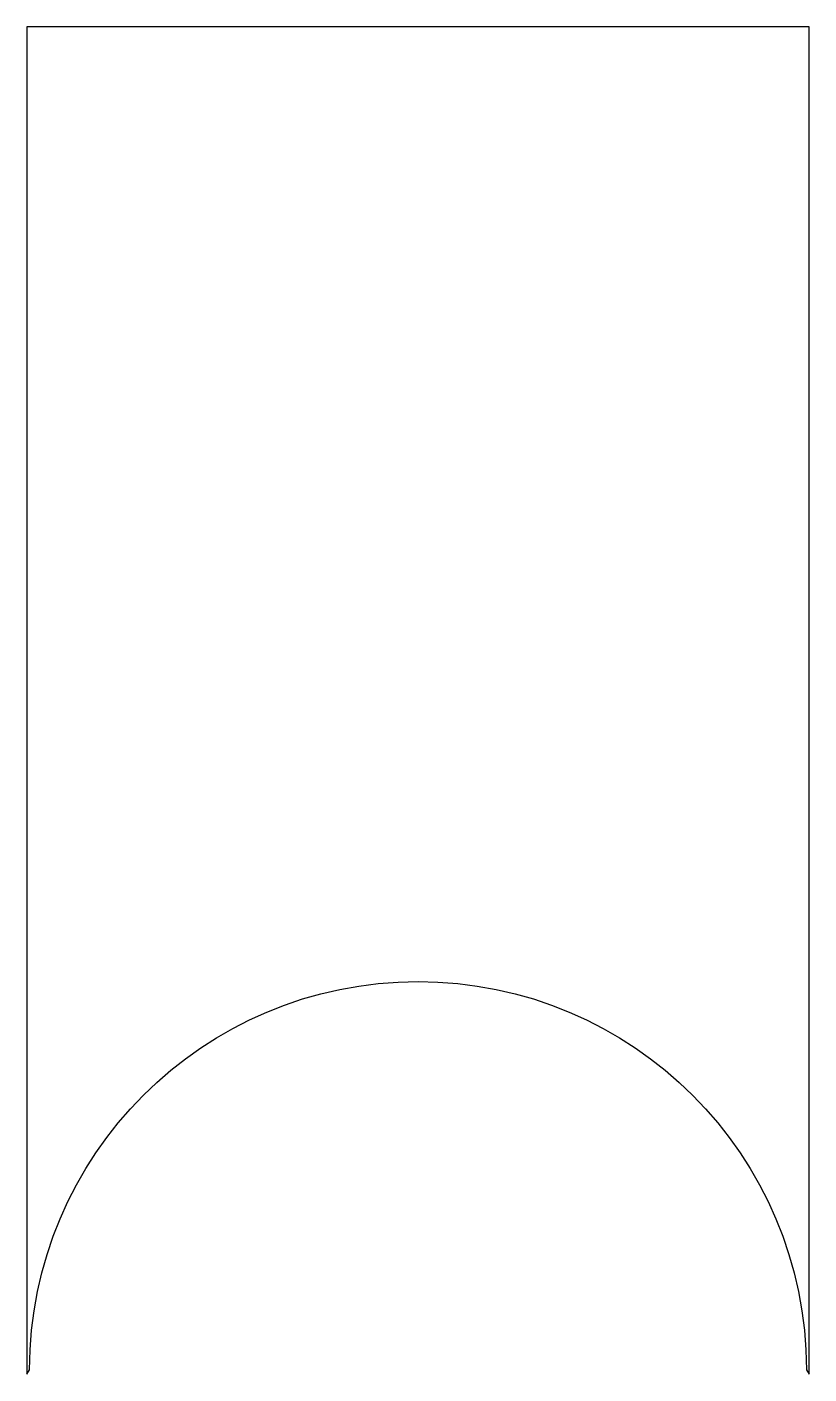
# Model space of a CAD drawing. Header units: centimetres. Extents: x -2.1 to 2.1, y -3.62 to 3.62.
import ezdxf

# ---------------------------------------------------------------- set-up
doc = ezdxf.new("R2010")
doc.units = ezdxf.units.CM
doc.header["$MEASUREMENT"] = 0
doc.layers.add('Camada 1', color=7, linetype='Continuous')

msp = doc.modelspace()

# ---------------------------------------------------------------- linework, layer by layer
at = {"layer": 'Camada 1'}
msp.add_open_spline([(2.08747, -3.59835), (2.08747, -2.44548), (1.15288, -1.51089), (0.00001, -1.51089), (0.00001, -1.51089), (-1.15286, -1.51089), (-2.08747, -2.44548), (-2.08747, -3.59835), (-2.08747, -3.59835), (-2.08747, -3.59835), (-2.10165, -3.6211), (-2.10165, -3.6211), (-2.10165, -3.6211), (-2.10165, -3.6211), (-2.10165, 3.6211), (-2.10165, 3.6211), (-2.10165, 3.6211), (-2.10165, 3.6211), (2.10165, 3.6211), (2.10165, 3.6211), (2.10165, 3.6211), (2.10165, 3.6211), (2.10165, -3.6211), (2.10165, -3.6211), (2.10165, -3.6211), (2.10165, -3.6211), (2.08747, -3.59835), (2.08747, -3.59835)], degree=3, knots=[0, 0, 0, 0, 0.125, 0.125, 0.125, 0.125, 0.25, 0.25, 0.25, 0.25, 0.375, 0.375, 0.375, 0.375, 0.5, 0.5, 0.5, 0.5, 0.625, 0.625, 0.625, 0.625, 0.75, 0.75, 0.75, 0.75, 1, 1, 1, 1], dxfattribs=at)

doc.saveas('drawing.dxf')
